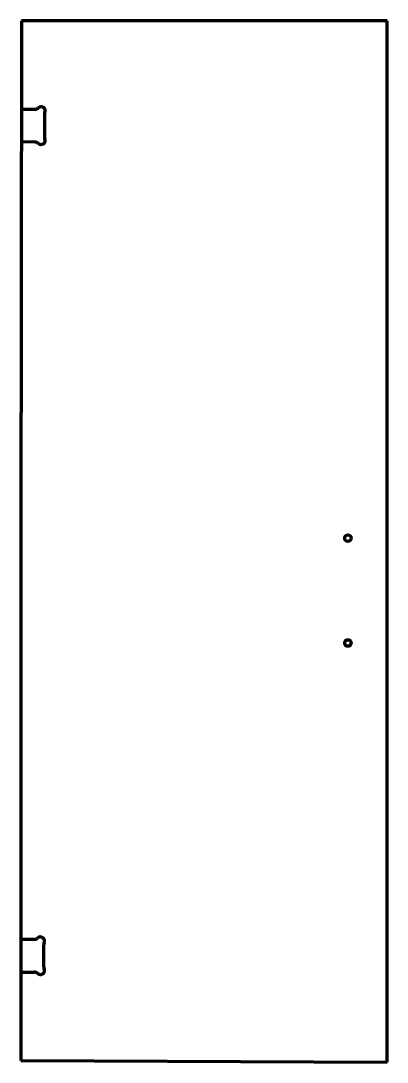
# Model space of a CAD drawing. Header units: inches. Extents: x 0 to 28, y 0 to 79.5.
import ezdxf

# ---------------------------------------------------------------- set-up
doc = ezdxf.new("R2010")
doc.units = ezdxf.units.IN
doc.header["$MEASUREMENT"] = 0
doc.layers.add('1', color=7, linetype='Continuous')

msp = doc.modelspace()

# ---------------------------------------------------------------- linework, layer by layer
at = {"color": 7, "lineweight": 90}
for p, q in [((0.062, 79.5), (0, 39.625)), ((28, 79.5), (0.062, 79.5)), ((28, 0), (28, 79.5)), ((0, 39.625), (0, 0.125)), ((0, 0.125), (28, 0))]:
    msp.add_line(p, q, dxfattribs=at)
at = {"layer": '1', "color": 7, "lineweight": 90}
for p, q in [((0.052, 72.75), (1.08, 72.748)), ((1.801, 72.336), (1.799, 70.659)), ((1.076, 70.248), (0.048, 70.25)), ((1.028, 9.375), (0, 9.375)), ((1.75, 7.286), (1.75, 8.964)), ((0, 6.875), (1.028, 6.875))]:
    msp.add_line(p, q, dxfattribs=at)
at = {"layer": '1', "color": 1, "lineweight": 90}
for centre in [(25, 40), (25, 32)]:
    msp.add_circle(centre, 0.25, dxfattribs=at)
at = {"layer": '1', "color": 7, "lineweight": 90}
for centre, radius, start, end in [((1.081, 73.123), 0.375, 269.91019, 313.25195), ((1.552, 72.623), 0.312, 335.29022, 493.25195), ((2.176, 72.335), 0.375, 155.29022, 179.91019), ((1.076, 69.873), 0.375, 46.56844, 89.91019), ((1.548, 70.373), 0.312, 226.56844, 384.53017), ((2.174, 70.658), 0.375, 179.91019, 204.53017), ((1.5, 9.25), 0.312, 335.38002, 493.34176), ((1.028, 9.75), 0.375, 270, 313.34176), ((2.125, 8.964), 0.375, 155.38002, 180), ((2.125, 7.286), 0.375, 180, 204.61998), ((1.028, 6.5), 0.375, 46.65824, 90), ((1.5, 7), 0.312, 226.65824, 384.61998)]:
    msp.add_arc(centre, radius, start, end, dxfattribs=at)

doc.saveas('drawing.dxf')
